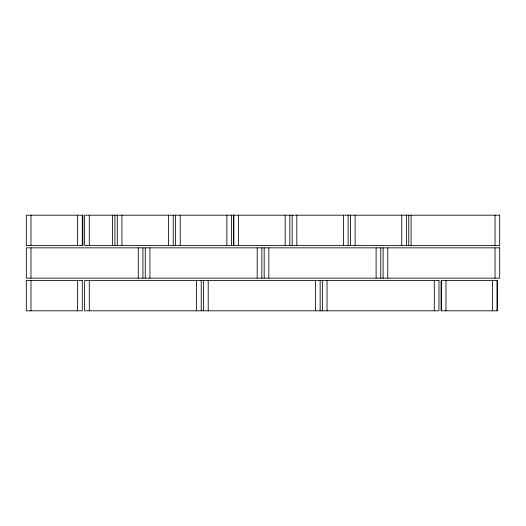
<?xml version="1.0" encoding="UTF-8"?>
<svg xmlns="http://www.w3.org/2000/svg" width="526" height="526" viewBox="0 0 526 526"><rect width="100%" height="100%" fill="white"/><g stroke="black" fill="none" stroke-linecap="round" stroke-linejoin="round"><path stroke-width="0.79" d="M497.123 280.49L497.123 310.807M495.038 215.193L495.038 245.51M495.038 247.845L495.038 278.155M492.599 280.49L492.599 310.807M445.963 280.49L445.963 310.807M441.301 280.49L441.301 310.807M434.305 280.49L434.305 310.807M411.089 215.193L411.089 245.51M408.755 215.193L408.755 245.51M406.427 215.193L406.427 245.51M401.759 215.193L401.759 245.51M387.767 247.845L387.767 278.155M383.106 247.845L383.106 278.155M380.771 247.845L380.771 278.155M376.11 247.845L376.11 278.155M355.122 215.193L355.122 245.51M350.461 215.193L350.461 245.51M348.127 215.193L348.127 245.51M343.465 215.193L343.465 245.51M327.04 280.49L327.04 310.807M322.372 280.49L322.372 310.807M320.143 280.49L320.143 310.807M315.482 280.49L315.482 310.807M296.828 215.193L296.828 245.51M292.16 215.193L292.16 245.51M289.833 215.193L289.833 245.51M285.164 215.193L285.164 245.51M268.845 247.845L268.845 278.155M264.177 247.845L264.177 278.155M261.849 247.845L261.849 278.155M257.181 247.845L257.181 278.155M238.528 215.193L238.528 245.51M233.866 215.193L233.866 245.51M233.373 215.193L233.373 245.51M231.532 215.193L231.532 245.51M226.87 215.193L226.87 245.51M208.217 280.49L208.217 310.807M203.549 280.49L203.549 310.807M201.221 280.49L201.221 310.807M196.553 280.49L196.553 310.807M180.234 215.193L180.234 245.51M175.566 215.193L175.566 245.51M173.238 215.193L173.238 245.51M168.57 215.193L168.57 245.51M149.917 247.845L149.917 278.155M145.255 247.845L145.255 278.155M142.921 247.845L142.921 278.155M138.259 247.845L138.259 278.155M121.933 215.193L121.933 245.51M117.272 215.193L117.272 245.51M114.911 215.193L114.911 245.51M112.61 215.193L112.61 245.51M89.288 215.193L89.288 245.51M89.288 280.49L89.288 310.807M82.293 215.193L82.293 245.51M77.631 215.193L77.631 245.51M77.631 280.49L77.631 310.807M30.988 215.193L30.988 245.51M30.988 247.845L30.988 278.155M30.988 280.49L30.988 310.807M82.878 215.193L26.3 215.193L26.326 245.51L82.878 245.51L82.878 215.193M499.7 215.193L84.627 215.193L84.627 245.51L499.7 245.51L499.7 215.193M499.7 247.845L26.3 247.845L26.326 278.155L499.7 278.155L499.7 247.845M82.293 280.49L26.313 280.49L26.326 310.807L82.293 310.807L82.293 280.49M438.967 280.49L84.627 280.49L84.627 310.807L438.967 310.807L438.967 280.49M497.267 280.49L441.163 280.49L441.163 310.807L497.267 310.807L497.267 280.49"/></g></svg>
